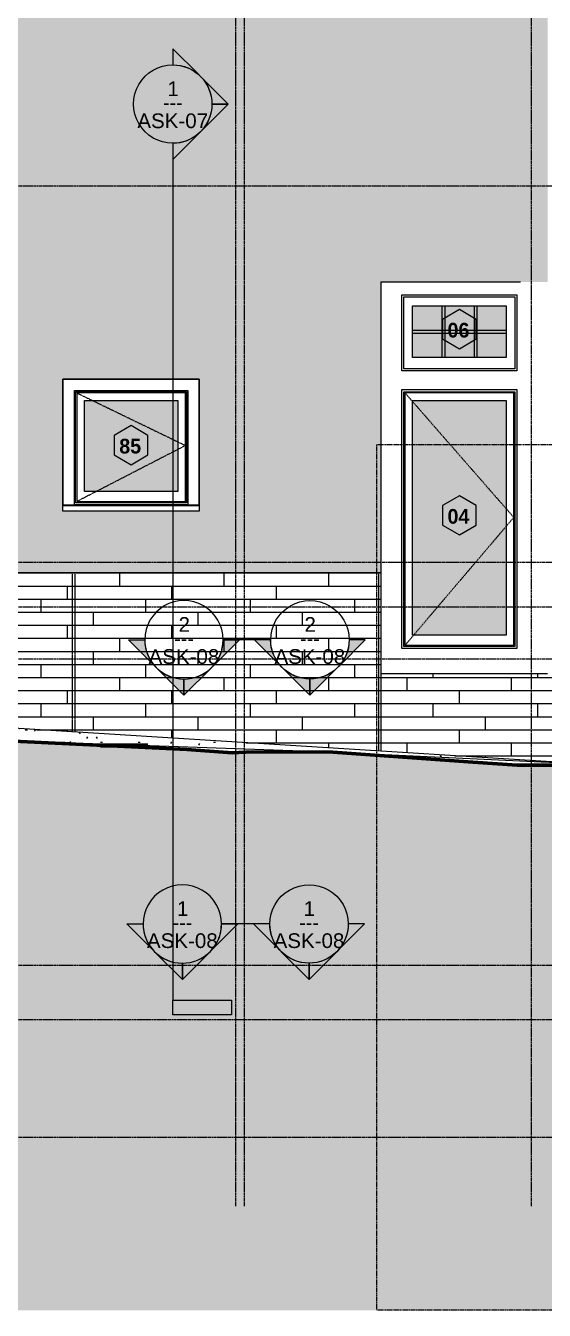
# Model space of a CAD drawing. Header units: inches. Extents: x 1763 to 3276, y -226 to 478.
# Drawn here: x 2557.6 to 2716.3, y -196.9 to 196.4 of the extents above; entities that cross this region are included whole.
import ezdxf

# ---------------------------------------------------------------- set-up
doc = ezdxf.new("R2010")
doc.units = ezdxf.units.IN
doc.header["$MEASUREMENT"] = 0
for name, pattern in [('Aligning Line 1_8_', [0.25, 0.125, -0.125]), ('Dash 1_16_', [0.12499999999999999, 0.06249999999999999, -0.06249999999999999]), ('Grid Line 1_2_', [0.8749999999999999, 0.4999999999999999, -0.125, 0.125, -0.125])]:
    doc.linetypes.add(name, pattern=pattern)
for name, color, linetype, lineweight in [('A-DETL-1', 90, 'Dash 1_16_', 9), ('A-FLOR-LEVL-1', 51, 'Grid Line 1_2_', 9), ('A-GENM', 5, 'Continuous', 9), ('A-GLAZ', 151, 'Continuous', 18), ('A-GLAZ-1', 151, 'Continuous', 9), ('A-GLAZ-2', 151, 'Dash 1_16_', 9), ('A-GLAZ-IDEN', 152, 'Continuous', 9), ('A-WALL', 113, 'Continuous', 18), ('A-WALL-PATT-1', 111, 'Continuous', 9), ('C-TOPO', 7, 'Continuous', 9), ('C-TOPO-1', 7, 'Continuous', 60), ('C-TOPO-MAJR', 7, 'Continuous', 80), ('G-ANNO-SYMB', 111, 'Aligning Line 1_8_', 9), ('G-ANNO-SYMB-1', 111, 'Continuous', 9), ('I-WALL', 2, 'Continuous', 18), ('S-FNDN', 32, 'Continuous', 18), ('S-GRID-1', 1, 'Grid Line 1_2_', 9)]:
    doc.layers.add(name, color=color, linetype=linetype, lineweight=lineweight)
doc.styles.add('Arial_1', font='arial.ttf', dxfattribs={"height": 4.499999999999996})
doc.styles.add('Century Gothic', font='ufonts.com_century-gothic.ttf', dxfattribs={"height": 4.499999999999996})
doc.styles.add('Century Gothic_B', font='GOTHICB.TTF', dxfattribs={"height": 4.499999999999996})
pattern_1 = [(0, (2999.03, 0), (15.36, 3.84), [0.634, -10.886, 0.634, -10.886, -61.44]), (0, (2999.03, 0), (15.36, 3.84), [-23.04, 0.634, -22.406, 0.634, -10.886, -26.88]), (0, (2999.03, 0), (15.36, 3.84), [-57.6, 0.634, -7.046, 0.634, -18.566]), (120, (3004.79, 1.92), (-11.00553755053224, 11.38215020212898), [0.6339999999999999, -10.886, 0.6339999999999999, -10.886, -61.43999999999999]), (120, (3004.79, 1.92), (-11.00553755053224, 11.38215020212898), [-23.04, 0.6339999999999999, -22.406, 0.6339999999999999, -10.886, -26.88]), (120, (3004.79, 1.92), (-11.00553755053224, 11.38215020212898), [-57.59999999999999, 0.6339999999999999, -7.045999999999999, 0.6339999999999999, -18.566]), (240, (3006.71, 9.6), (-4.354462449467752, -15.22215020212898), [0.634, -10.886, 0.634, -10.886, -61.44]), (240, (3006.71, 9.6), (-4.354462449467752, -15.22215020212898), [-23.04, 0.634, -22.406, 0.634, -10.886, -26.88]), (240, (3006.71, 9.6), (-4.354462449467752, -15.22215020212898), [-57.6, 0.634, -7.046, 0.634, -18.566])]

# ---------------------------------------------------------------- blocks, each defined once
blk = doc.blocks.new('Window-Picture-Andersen-A_Series - 35-1_4_ x 23-1_4_-2037852-BUILDING ELEVATION - EAST _CC_')
at = {"layer": 'A-GLAZ'}
blk.add_hatch(color=256, dxfattribs=at).paths.add_polyline_path([(2692.156555890514, 94.80078125000017), (2704.649183847678, 94.80078125000017), (2704.649183847678, 110.6250000000019), (2676.024183847679, 110.6250000000019), (2676.024183847679, 94.80078125000017)], flags=0)
at = {"layer": 'A-GENM'}
for p, q in [((2684.982517181013, 110.6250000000023), (2684.982517181013, 94.80078125000233)), ((2685.857517181013, 110.6250000000023), (2685.857517181013, 94.80078125000233)), ((2694.815850514345, 110.6250000000023), (2694.815850514345, 94.80078125000233)), ((2695.690850514345, 110.6250000000023), (2695.690850514345, 94.80078125000233)), ((2676.024183847678, 103.150390625002), (2704.649183847679, 103.150390625002)), ((2676.024183847678, 102.275390625002), (2704.649183847679, 102.275390625002))]:
    blk.add_line(p, q, dxfattribs=at)
at = {"layer": 'A-GLAZ-1'}
for p, q in [((2673.33668384768, 113.312500000002), (2707.336683847679, 113.312500000002)), ((2673.33668384768, 91.3125000000006), (2673.33668384768, 113.312500000002)), ((2676.02418384768, 94.80078125000026), (2676.02418384768, 110.6250000000019)), ((2676.02418384768, 110.6250000000019), (2704.649183847679, 110.6250000000019)), ((2704.649183847679, 110.6250000000019), (2704.649183847679, 94.80078125000026)), ((2707.336683847679, 113.312500000002), (2707.336683847679, 91.3125000000006)), ((2704.649183847679, 94.80078125000026), (2676.02418384768, 94.80078125000026)), ((2707.336683847679, 91.3125000000006), (2673.33668384768, 91.3125000000006))]:
    blk.add_line(p, q, dxfattribs=at)
blk = doc.blocks.new('Window-Casement-Andersen-A_Series - 2_11 1_4_x6_-7 1_4_-2095619-BUILDING ELEVATION - EAST _CC_')
at = {"layer": 'A-GLAZ'}
blk.add_hatch(color=256, dxfattribs=at).paths.add_polyline_path([(2692.156555890514, 9.800781250000217), (2704.649183847679, 9.800781250000217), (2704.649183847679, 81.62500000000132), (2676.024183847679, 81.62500000000132), (2676.024183847679, 9.800781250000217)], flags=0)
at = {"layer": 'A-GLAZ-1'}
for p, q in [((2673.33668384768, 6.312500000000544), (2673.33668384768, 84.31250000000135)), ((2673.33668384768, 84.31250000000135), (2707.336683847679, 84.31250000000135)), ((2673.68043384768, 83.95460208622357), (2673.68043384768, 6.669397913778337)), ((2706.978785933902, 83.95460208622357), (2673.68043384768, 83.95460208622357)), ((2706.978785933902, 6.669397913778337), (2706.978785933902, 83.95460208622357)), ((2707.336683847679, 84.31250000000135), (2707.336683847679, 6.312500000000554)), ((2676.02418384768, 9.80078125000026), (2676.02418384768, 81.62500000000128)), ((2676.02418384768, 81.62500000000128), (2704.64918384768, 81.62500000000128)), ((2704.64918384768, 81.62500000000128), (2704.64918384768, 9.80078125000026)), ((2704.64918384768, 9.80078125000026), (2676.02418384768, 9.80078125000026)), ((2707.336683847679, 6.312500000000554), (2673.33668384768, 6.312500000000554)), ((2673.68043384768, 6.669397913778337), (2706.978785933902, 6.669397913778337))]:
    blk.add_line(p, q, dxfattribs=at)
at = {"layer": 'A-GLAZ-2'}
for p, q in [((2673.68043384768, 83.95460208622357), (2706.978785933902, 45.83355104311207)), ((2706.978785933902, 45.83355104311207), (2673.68043384768, 6.669397913778337))]:
    blk.add_line(p, q, dxfattribs=at)
blk = doc.blocks.new('Window-Casement-Andersen-A_Series - 35-1_4_ x 35-1_4_-2097275-BUILDING ELEVATION - EAST _CC_')
at = {"layer": 'A-GLAZ'}
blk.add_hatch(color=256, dxfattribs=at).paths.add_polyline_path([(2613.836683847672, 209.6757812500006), (2642.461683847672, 209.6757812500006), (2642.461683847672, 237.500000000002), (2613.836683847672, 237.500000000002), (2613.836683847672, 217.4381688094559)], flags=0)
at = {"layer": 'A-GLAZ-1'}
for p, q in [((2649.024183847673, 244.0625000000019), (2607.274183847673, 244.0625000000019)), ((2607.274183847673, 244.0625000000019), (2607.274183847673, 205.4301903449634)), ((2607.274183847673, 205.4301903449634), (2607.274183847673, 244.0625000000019)), ((2649.024183847673, 244.0625000000019), (2607.274183847673, 244.0625000000019)), ((2649.024183847673, 205.4301903449634), (2649.024183847673, 244.0625000000019)), ((2649.024183847673, 244.0625000000019), (2649.024183847673, 205.4301903449634)), ((2610.774183847673, 205.5625000000016), (2610.774183847673, 240.5625000000019)), ((2610.774183847673, 240.5625000000019), (2645.524183847673, 240.5625000000019)), ((2610.774183847673, 240.5625000000018), (2645.524183847673, 240.5625000000018)), ((2610.774183847673, 205.4301903449634), (2610.774183847673, 240.5625000000018)), ((2611.149183847673, 206.1875000000007), (2611.149183847673, 240.1875000000019)), ((2611.149183847673, 240.1875000000019), (2645.149183847673, 240.1875000000019)), ((2645.149183847673, 240.1875000000019), (2645.149183847673, 206.1875000000007)), ((2645.524183847673, 240.5625000000019), (2645.524183847673, 205.5625000000016)), ((2645.524183847673, 240.5625000000018), (2645.524183847673, 205.4301903449634)), ((2611.492933847673, 239.8296020862241), (2611.492933847673, 206.5443979137786)), ((2644.791285933895, 239.8296020862241), (2611.492933847673, 239.8296020862241)), ((2613.836683847673, 209.6757812500005), (2613.836683847673, 237.5000000000018)), ((2613.836683847673, 237.5000000000018), (2642.461683847673, 237.5000000000018)), ((2642.461683847673, 237.5000000000018), (2642.461683847673, 209.6757812500005)), ((2644.791285933895, 206.5443979137786), (2644.791285933895, 239.8296020862241)), ((2642.461683847673, 209.6757812500005), (2613.836683847673, 209.6757812500005)), ((2607.274183847673, 205.3750000000016), (2607.274183847673, 205.4301903449634)), ((2610.774183847673, 205.4301903449634), (2607.274183847673, 205.4301903449634)), ((2607.274183847673, 203.6250000000003), (2607.274183847673, 205.3750000000016)), ((2607.274183847673, 205.3750000000016), (2649.024183847673, 205.3750000000016)), ((2645.524183847673, 205.5625000000016), (2610.774183847673, 205.5625000000016)), ((2645.149183847673, 206.1875000000007), (2611.149183847673, 206.1875000000007)), ((2611.492933847673, 206.5443979137786), (2644.791285933895, 206.5443979137786)), ((2649.024183847673, 205.4301903449634), (2645.524183847673, 205.4301903449634)), ((2649.024183847673, 205.4301903449634), (2649.024183847673, 205.3750000000016)), ((2649.024183847673, 205.3750000000016), (2649.024183847673, 203.6250000000003)), ((2649.024183847673, 203.6250000000003), (2607.274183847673, 203.6250000000003))]:
    blk.add_line(p, q, dxfattribs=at)
at = {"layer": 'A-GLAZ-2'}
for p, q in [((2611.492933847673, 239.8296020862241), (2644.791285933895, 223.7085510431125)), ((2644.791285933895, 223.7085510431125), (2611.492933847673, 206.5443979137786))]:
    blk.add_line(p, q, dxfattribs=at)
blk = doc.blocks.new('Window Tag - ONE-1713238-BUILDING ELEVATION - EAST _CC_')
at = {"layer": 'A-GLAZ-IDEN'}
for p, q in [((2690.336683847677, 52.46875000000033), (2685.194817430137, 49.44099624419912)), ((2695.472424729822, 49.44339307838948), (2690.336683847677, 52.46875000000033)), ((2685.194817430137, 49.44099624419912), (2685.194817430137, 43.49771534565968)), ((2695.472424729822, 43.47383205026841), (2695.472424729822, 49.44339307838949)), ((2685.194817430137, 43.49771534565968), (2690.336683847677, 40.46875000000031)), ((2690.336683847677, 40.46875000000031), (2695.472424729822, 43.47383205026841))]:
    blk.add_line(p, q, dxfattribs=at)
blk = doc.blocks.new('Section - 3_32_ x 3_8_-54337-BUILDING ELEVATION - EAST _CC_')
at = {"layer": 'G-ANNO-SYMB-1'}
blk.add_hatch(color=256, dxfattribs=at).paths.add_polyline_path([(2620.585713123314, -101.9350677298858), (2602.585713123314, -101.9350677298856), (2602.585713123314, -106.4350677298856), (2620.585713123314, -106.4350677298858)], flags=0)
for p, q in [((2602.585713123314, -106.4350677298856), (2602.585713123314, -101.9350677298856)), ((2602.585713123314, -101.9350677298856), (2620.585713123314, -101.9350677298858)), ((2620.585713123314, -101.9350677298858), (2620.585713123314, -106.4350677298858)), ((2620.585713123314, -106.4350677298858), (2602.585713123314, -106.4350677298856))]:
    blk.add_line(p, q, dxfattribs=at)
blk = doc.blocks.new('Section - Section Head - Filled-22785-BUILDING ELEVATION - EAST _CC_')
at = {"layer": 'G-ANNO-SYMB-1'}
h = blk.add_hatch(color=256, dxfattribs=at)
edge = h.paths.add_edge_path(flags=0)
edge.add_arc((2800.798738118733, 396.3759802906872), 12.01561779548169, 89.99999999999972, 132.0783950246236, ccw=False)
edge.add_line((2800.798738118733, 408.391598086169), (2800.798738118733, 413.3465430391643))
edge.add_line((2800.798738118733, 413.3465430391643), (2792.746510440414, 405.2943153608459))
h = blk.add_hatch(color=256, dxfattribs=at)
edge = h.paths.add_edge_path(flags=0)
edge.add_line((2792.313456744494, 404.8612616649257), (2783.828175370255, 396.3759802906872))
edge.add_line((2783.828175370255, 396.3759802906872), (2788.798738118733, 396.3759802906872))
edge.add_arc((2800.798738118733, 396.3759802906871), 12.0000000000001, 135.0000000000003, 180.0000000000001, ccw=False)
h = blk.add_hatch(color=256, dxfattribs=at)
edge = h.paths.add_edge_path(flags=0)
edge.add_arc((2800.798738118733, 396.3759802906872), 11.99999999999994, 180.0000000000001, 224.9999999999998, ccw=False)
edge.add_line((2788.798738118733, 396.3759802906872), (2783.828175370255, 396.3759802906872))
edge.add_line((2783.828175370255, 396.3759802906872), (2792.313456744494, 387.8906989164486))
h = blk.add_hatch(color=256, dxfattribs=at)
edge = h.paths.add_edge_path(flags=0)
edge.add_line((2792.746510440414, 387.4576452205285), (2800.798738118733, 379.4054175422099))
edge.add_line((2800.798738118733, 379.4054175422099), (2800.798738118733, 384.3603624952053))
edge.add_arc((2800.798738118733, 396.3759802906871), 12.01561779548195, 227.9216049753763, 270, ccw=False)
for p, q in [((2792.746510440414, 405.2943153608459), (2800.798738118733, 413.3465430391643)), ((2800.798738118733, 413.3465430391643), (2800.798738118733, 408.391598086169)), ((2783.828175370255, 396.3759802906872), (2792.313456744494, 404.8612616649257)), ((2788.798738118733, 396.3759802906872), (2783.828175370255, 396.3759802906872)), ((2792.313456744494, 387.8906989164486), (2783.828175370255, 396.3759802906872)), ((2783.828175370255, 396.3759802906872), (2788.798738118733, 396.3759802906872)), ((2800.798738118733, 379.4054175422099), (2792.746510440414, 387.4576452205285)), ((2800.798738118733, 384.3603624952053), (2800.798738118733, 379.4054175422099))]:
    blk.add_line(p, q, dxfattribs=at)
for centre, radius, start, end in [((2800.798738118733, 396.391598086169), 11.99999999999994, 89.99999999999973, 269.9999999999994), ((2800.798738118733, 396.3759802906872), 12.01561779548169, 89.99999999999933, 132.0783950246232), ((2800.798738118733, 396.391598086169), 12, 269.9999999999996, 90), ((2800.798738118733, 396.3759802906871), 12.0000000000001, 134.9999999999999, 179.9999999999997), ((2800.798738118733, 396.3759802906872), 11.99999999999994, 179.9999999999997, 224.9999999999995), ((2800.798738118733, 396.3759802906871), 12.01561779548195, 227.9216049753759, 269.9999999999996)]:
    blk.add_arc(centre, radius, start, end, dxfattribs=at)

msp = doc.modelspace()

# ---------------------------------------------------------------- hatches: boundary and pattern name
at = {"layer": 'A-WALL-PATT-1'}
h = msp.add_hatch(dxfattribs=at)
h.set_pattern_fill('FP_5', color=256, style=0, pattern_type=2)
h.set_pattern_definition([(90, (2713.587, 32), (-51.125, 3.130503380320422e-15), [24, 0, 0, 0]), (90, (2719.087, 32), (-51.125, 3.130503380320422e-15), [24, 0, 0, 0]), (90, (2719.462, 32), (-51.125, 3.130503380320422e-15), [24, 0, 0, 0]), (90, (2722.962, 32), (-51.125, 3.130503380320422e-15), [24, 0, 0, 0]), (90, (2723.337, 32), (-51.125, 3.130503380320422e-15), [24, 0, 0, 0]), (90, (2728.837, 32), (-51.125, 3.130503380320422e-15), [24, 0, 0, 0]), (90, (2729.212, 32), (-51.125, 3.130503380320422e-15), [24, 0, 0, 0]), (90, (2740.587, 32), (-51.125, 3.130503380320422e-15), [24, 0, 0, 0]), (90, (2740.962, 32), (-51.125, 3.130503380320422e-15), [24, 0, 0, 0]), (90, (2744.462, 32), (-51.125, 3.130503380320422e-15), [24, 0, 0, 0]), (90, (2744.837, 32), (-51.125, 3.130503380320422e-15), [24, 0, 0, 0]), (90, (2748.337, 32), (-51.125, 3.130503380320422e-15), [24, 0, 0, 0]), (90, (2748.712, 32), (-51.125, 3.130503380320422e-15), [24, 0, 0, 0]), (90, (2754.587, 32), (-51.125, 3.130503380320422e-15), [24, 0, 0, 0]), (90, (2754.962, 32), (-51.125, 3.130503380320422e-15), [24, 0, 0, 0]), (90, (2760.462, 32), (-51.125, 3.130503380320422e-15), [24, 0, 0, 0]), (90, (2760.837, 32), (-51.125, 3.130503380320422e-15), [24, 0, 0, 0]), (90, (2764.337, 32), (-51.125, 3.130503380320422e-15), [24, 0, 0, 0]), (90, (2734.712, 32), (-51.125, 3.130503380320422e-15), [24, 0, 0, 0]), (90, (2735.087, 32), (-51.125, 3.130503380320422e-15), [24, 0, 0, 0])])
h.paths.add_polyline_path([(2238.565248313736, 28.99999999999647), (2666.33668384768, 28.99999999999988), (2666.33668384768, 117.9375000000014), (2717.336683847679, 117.9375000000014), (2717.336683847679, 265.8943286514703), (2017.086683847679, 265.8943286514703), (2017.086683847679, 134.6249999999999), (2210.33668384768, 134.6249999999999), (2210.33668384768, 28.99999999999656), (2238.113598458968, 28.99999999999647)], flags=0)
h.paths.add_polyline_path([(2568.961683847672, 47.75000000000099), (2568.961683847672, 88.18750000000138), (2610.711683847672, 88.18750000000138), (2610.711683847672, 47.75000000000099), (2601.347964404205, 47.75000000000099)], flags=0)
h.paths.add_polyline_path([(2568.961683847672, 203.6250000000015), (2568.961683847671, 244.0625000000021), (2687.461683847671, 244.0625000000021), (2687.461683847671, 203.6250000000018), (2583.186246106943, 203.6250000000018)], flags=0)
h.paths.add_polyline_path([(2316.961683847664, 203.6250000000018), (2275.211683847664, 203.6250000000018), (2275.211683847664, 244.0625000000022), (2316.961683847664, 244.0625000000021), (2316.961683847664, 205.3750000000018)], flags=0)
h.paths.add_polyline_path([(2516.211683847668, 203.6250000000018), (2474.461683847668, 203.6250000000018), (2474.461683847669, 244.0625000000021), (2516.211683847668, 244.0625000000021), (2516.211683847668, 205.3750000000018)], flags=0)
h = msp.add_hatch(dxfattribs=at)
h.set_pattern_fill('FP_2', color=256, style=0, pattern_type=2)
h.set_pattern_definition([(0, (2666.337, -107.2), (0, 4), []), (90, (2666.337, -107.2), (-7.999999999999999, 8), [4, -28]), (90, (2682.337, -103.2), (-7.999999999999999, 8), [4, -28])])
h.paths.add_polyline_path([(2666.33668384768, -25.77966853794279), (2666.33668384768, 28.99999999999988), (2469.336683847679, 28.99999999999988), (2469.336683847679, -13.47567522921221), (2652.174247369154, -24.89512780866826)], flags=0)
h = msp.add_hatch(dxfattribs=at)
h.set_pattern_fill('FP_9', color=256, style=0, pattern_type=2)
h.set_pattern_definition([(0, (2978.337, -107.2), (0, 4), []), (90, (2978.337, -107.2), (-7.999999999999999, 8), [4, -28]), (90, (2994.337, -103.2), (-7.999999999999999, 8), [4, -28])])
h.paths.add_polyline_path([(2978.33668384768, -55.43960288925333), (2978.33668384768, -2.000000000000142), (2666.33668384768, -2.000000000000142), (2666.33668384768, -25.77966853794194), (2725.930673369618, -29.50171954463488), (2736.86579284098, -30.00000000000008), (2739.835693359373, -30.00000000000008), (2743.178100585936, -30.21793842315682), (2752.19415290403, -31.14205292765723), (2906.33668384768, -40.76930505619301), (2976.801052841968, -55.12671171959405)], flags=0)
h = msp.add_hatch(dxfattribs=at)
h.set_pattern_fill('FP_1', color=256, style=0, pattern_type=2)
h.set_pattern_definition(pattern_1)
h.paths.add_polyline_path([(2666.33668384768, -26.72108854814936), (2666.33668384768, -25.77966853794279), (2469.336683847679, -13.47567522921221), (2469.336683847679, -19.42741868327135), (2540.489501953123, -22.05664014816292), (2652.166798885114, -26.05992742514328), (2661.858307447009, -26.51212930972687)], flags=0)
h = msp.add_hatch(dxfattribs=at)
h.set_pattern_fill('FP_1', color=256, style=0, pattern_type=2)
h.set_pattern_definition(pattern_1)
h.paths.add_polyline_path([(2978.33668384768, -56.38969769575709), (2978.33668384768, -55.43960288925333), (2906.33668384768, -40.76930505619301), (2752.635801284175, -31.18732037504793), (2778.396418800001, -32.89206046231384), (2788.039220074168, -33.88040994226795), (2896.300415039061, -42.00000000000016), (2902.305358886718, -43.24952602386491), (2970.391662597655, -54.00000000000008), (2977.417053222655, -56.16762542724626)], flags=0)
h.paths.add_polyline_path([(2725.930673369618, -29.50171954463488), (2666.33668384768, -25.77966853794194), (2666.33668384768, -26.72108854814936), (2715.336730957029, -29.00741100311287)], flags=0)
at = {"layer": 'C-TOPO'}
msp.add_hatch(color=256, dxfattribs=at).paths.add_polyline_path([(2990.65972167934, -196.9427199844289), (3146.199513322058, -196.9427199844289), (3146.199513322058, -141.378799609185), (3126.151763119818, -125.8800753741579), (3061.438540528136, -80.03517104778753), (3061.438476562499, -80.0350722672169), (3055.200622558592, -75.81841278076179), (3034.251890337646, -71.42932898927243), (3018.134230292241, -66.00000337676944), (2994.355695364774, -72.78558220846473), (2985.80574850509, -70.34274024855513), (2980.101375006159, -69.02831476155329), (2925.335658787874, -52.556403778216), (2917.05900250273, -51.74046622540734), (2917.05885514997, -51.74043281640007), (2874.097995905204, -42.00000000000016), (2860.858246985037, -42.00000000000016), (2853.01923015024, -40.54059997406974), (2778.396074295519, -32.89203766433496), (2742.086824283476, -30.48923143477282), (2738.096766827232, -30.08026867444795), (2736.609741210936, -30.00000000000008), (2708.076918171175, -30.00000000000008), (2694.484981730375, -29.06566131384153), (2651.629515731794, -26.02176581060356), (2627.029082121012, -26.00000000000014), (2620.775101968051, -26.21189202666457), (2606.860881902949, -25.27970713506917), (2539.746747447075, -22.02057414560539), (2515.029082121013, -22.00000000000011), (2503.882909687211, -21.64474952653796), (2496.321494664691, -21.29248327680423), (2445.23197761852, -18.45762035308882), (2436.962995483277, -18.15183342333711), (2434.093333293808, -18.00000000000008), (2397.445541264593, -18.00000000000008), (2392.443251167377, -17.96846293037956), (2383.407344837063, -17.32047304467366), (2347.083908242539, -12.74599264235658), (2293.439645803562, -6.000000000000084), (2249.140191595539, -6.000000000000084), (2238.113598458968, -4.827413026686542), (2191.9431259814, -8.526512829121201e-14), (2183.479584026444, -8.526512829121201e-14), (2173.907234086677, 1.110638314601999), (2139.272696614192, 5.999999999999914), (2135.716232472292, 5.999999999999914), (2124.694543186691, 6.833282344479641), (2107.246101055909, 7.145755097406918), (2050.231085879007, 5.999999999999999), (2042.59088749976, 6.659025946584022), (1983.849542297303, 11.01500990481293), (1983.849542297303, -196.9427199844289), (2988.193833330565, -196.9427199844289)], flags=0)

# ---------------------------------------------------------------- linework, layer by layer
at = {"layer": 'A-DETL-1'}
for p, q in [((2571.836683847686, 28.99999999999689), (2571.836683847686, -19.92434177300143)), ((2572.586683847686, 28.99999999999689), (2572.586683847686, -19.97118438712096)), ((2665.586683847681, 28.99999999999999), (2665.586683847681, -25.77966853794186)), ((2666.336683847681, -2.000000000000973), (2666.336683847681, -25.82651115206136))]:
    msp.add_line(p, q, dxfattribs=at)
at = {"layer": 'A-FLOR-LEVL-1'}
for p, q in [((3275.525781780968, 147.2499999998854), (1774.877759588065, 147.2499999998956)), ((3275.525781780968, 32), (1774.877759588063, 32)), ((3275.525781780968, 18.37499999999999), (1774.877759588063, 18.37499999999999)), ((3275.525781780968, 2.374999999999998), (1774.877759588063, 2.374999999999998)), ((3275.525781780968, -91.3749999999497), (1774.877759588063, -91.3749999999497)), ((3275.525781780968, -108), (1774.877759588063, -108)), ((3275.525781780968, -144), (1774.877759588063, -144))]:
    msp.add_line(p, q, dxfattribs=at)
at = {"layer": 'A-WALL'}
for p, q in [((2666.336683847681, 117.9375000000014), (2666.336683847681, -2.000000000000994)), ((2672.711683847679, 90.68750000000169), (2672.711683847679, 113.937500000002)), ((2672.71168384768, 113.937500000002), (2707.96168384768, 113.937500000002)), ((2707.961683847679, 113.937500000002), (2707.961683847679, 90.6875000000017)), ((2707.96168384768, 90.68750000000169), (2672.71168384768, 90.68750000000169)), ((2672.71168384768, 5.687500000001256), (2672.71168384768, 84.93750000000132)), ((2672.71168384768, 84.93750000000132), (2707.96168384768, 84.93750000000132)), ((2707.96168384768, 84.93750000000131), (2707.96168384768, 5.687500000001264)), ((2707.96168384768, 5.687500000001261), (2672.71168384768, 5.687500000001261)), ((2666.336683847681, -2.000000000000994), (2717.33668384768, -2.000000000000994))]:
    msp.add_line(p, q, dxfattribs=at)
at = {"layer": 'C-TOPO'}
for p, q in [((2606.861389160155, -25.27972698211687), (2539.746826171873, -22.02057409286507)), ((2540.489501953123, -22.05664014816292), (2650.903564453124, -26.0000009536744)), ((2540.489501953123, -22.05664014816292), (2650.903564453124, -26.0000009536744)), ((2540.489501953123, -22.05664014816292), (2650.903564453124, -26.0000009536744)), ((2606.861389160155, -25.27972698211687), (2620.77520751953, -26.21188259124764)), ((2621.69366455078, -26.0000009536744), (2606.861389160155, -25.27972698211687)), ((2621.69366455078, -26.0000009536744), (2619.916800489409, -25.91371453839485)), ((2620.77520751953, -26.21188259124764), (2627.028991699217, -26.0000009536744)), ((2622.010796909782, -26.00062452499148), (2621.69366455078, -26.0000009536744)), ((2621.69366455078, -26.0000009536744), (2627.028991699217, -26.0000009536744)), ((2621.69366455078, -26.0000009536744), (2622.014060573805, -26.0000009536744)), ((2621.69366455078, -26.0000009536744), (2622.332823135323, -26.0000009536744)), ((2651.629394531249, -26.02176475524919), (2627.028991699217, -26.0000009536744)), ((2627.028991699217, -26.0000009536744), (2651.32305908203, -26.0000009536744)), ((2627.028991699217, -26.0000009536744), (2650.903564453124, -26.0000009536744)), ((2651.629394531249, -26.02175990511043), (2651.32305908203, -26.0000009536744)), ((2651.32305908203, -26.0000009536744), (2651.629394531249, -26.02175990511043)), ((2651.32305908203, -26.0000009536744), (2651.629394531249, -26.02175990511043)), ((2694.48468017578, -29.06563854217537), (2651.629394531249, -26.02176475524919)), ((2651.669889406176, -26.02464073328701), (2651.629394531249, -26.02176475524919)), ((2652.166798885114, -26.05992742514337), (2715.33673095703, -29.00741100311296)), ((2652.166798885114, -26.05992742514337), (2715.33673095703, -29.00741100311296)), ((2652.166798885114, -26.05992742514337), (2715.33673095703, -29.00741100311296)), ((2694.48468017578, -29.06563854217537), (2708.07696533203, -30.00000000000008)), ((2700.187953765934, -29.47072460514104), (2694.48468017578, -29.06563854217537)), ((2707.887396024457, -30.00000000000008), (2708.07696533203, -30.00000000000008)), ((2708.07696533203, -30.00000000000008), (2713.955566406249, -30.00000000000008)), ((2736.865722656249, -30.00000000000008), (2713.955566406249, -30.00000000000008)), ((2736.609741210936, -30.00000000000008), (2715.33673095703, -29.00741100311296)), ((2736.609741210936, -30.00000000000008), (2715.33673095703, -29.00741100311296)), ((2715.33673095703, -29.00741100311296), (2736.609741210936, -30.00000000000008))]:
    msp.add_line(p, q, dxfattribs=at)
at = {"layer": 'C-TOPO-1'}
for p, q in [((2539.746747447076, -22.02057414560525), (2606.86088190295, -25.27970713506917)), ((2606.86088190295, -25.27970713506917), (2620.775101968052, -26.21189202666044)), ((2620.775101968052, -26.21189202666044), (2627.029082121013, -25.99999999999999)), ((2627.029082121013, -25.99999999999999), (2651.629515731795, -26.0217658106035)), ((2651.629515731795, -26.0217658106035), (2694.484981730376, -29.06566131384119)), ((2694.484981730376, -29.06566131384119), (2708.076918171176, -30)), ((2708.076918171176, -30), (2713.955379646977, -30)), ((2713.955379646977, -30), (2736.86579284098, -30))]:
    msp.add_line(p, q, dxfattribs=at)
at = {"layer": 'C-TOPO-MAJR'}
msp.add_line((2594.903521770806, -24.00000000000008), (2580.508340596771, -24.00000000000008), dxfattribs=at)
at = {"layer": 'G-ANNO-SYMB'}
for p, q in [((2664.964881304759, 68.08485192620259), (2664.964881304759, -196.8990835732361)), ((3146.199513322059, 68.08485192620259), (2664.964881304759, 68.08485192620259)), ((3146.199513322059, -196.8990835732361), (2664.964881304759, -196.8990835732361))]:
    msp.add_line(p, q, dxfattribs=at)
at = {"layer": 'G-ANNO-SYMB-1'}
for p, q in [((2602.585713123315, 160.3677650366383), (2602.585713123315, -101.9350677298857)), ((2632.56844238344, 8.346154229669697), (2618.018125822287, 8.346154229669672)), ((2632.302631909624, -78.65384577033035), (2617.526336244566, -78.65384577033036))]:
    msp.add_line(p, q, dxfattribs=at)
at = {"layer": 'I-WALL'}
for p, q in [((2666.336683847681, 117.9375000000014), (2709.08668384768, 117.9375000000014)), ((2568.961683847673, 49.55510218147253), (2568.961683847673, 88.18750000000132)), ((2568.961683847673, 88.18750000000132), (2610.711683847673, 88.18750000000132)), ((2610.711683847673, 88.18750000000132), (2610.711683847673, 49.55510218147253)), ((2210.336683847681, 28.99999999999647), (2666.336683847681, 28.99999999999647))]:
    msp.add_line(p, q, dxfattribs=at)
at = {"layer": 'S-FNDN'}
msp.add_line((2725.930826333059, -29.50172909824473), (2469.33668384768, -13.47567522921208), dxfattribs=at)
at = {"layer": 'S-GRID-1'}
for p, q in [((2621.899183847886, -165.07357144496), (2621.899183847886, 454.1448510893824)), ((2624.586683847819, -165.07357144496), (2624.586683847819, 454.1448510893824)), ((2712.46168384768, -165.07357144496), (2712.46168384768, 454.1448510893824))]:
    msp.add_line(p, q, dxfattribs=at)

# ---------------------------------------------------------------- block references
at = {"layer": 'A-GLAZ'}
for name, p in [('Window-Picture-Andersen-A_Series - 35-1_4_ x 23-1_4_-2037852-BUILDING ELEVATION - EAST _CC_', (0, 0)), ('Window-Casement-Andersen-A_Series - 35-1_4_ x 35-1_4_-2097275-BUILDING ELEVATION - EAST _CC_', (-38.31249999999977, -155.8750000000006)), ('Window-Casement-Andersen-A_Series - 2_11 1_4_x6_-7 1_4_-2095619-BUILDING ELEVATION - EAST _CC_', (0, 0))]:
    msp.add_blockref(name, p, dxfattribs=at)
at = {"layer": 'A-GLAZ-IDEN'}
for p in [(0, 57.00000000000023), (-100.5000000000061, 21.49999999999981), (0, 0)]:
    msp.add_blockref('Window Tag - ONE-1713238-BUILDING ELEVATION - EAST _CC_', p, dxfattribs=at)
at = {"layer": 'G-ANNO-SYMB-1', "extrusion": (0, 0, -1)}
msp.add_blockref('Section - Section Head - Filled-22785-BUILDING ELEVATION - EAST _CC_', (-5403.384451242042, -224.0082152540849), dxfattribs=at)
at = {"layer": 'G-ANNO-SYMB-1'}
for p, rotation in [((3002.39410611297, -2792.452583889064), 89.99999999999994), ((3001.902316535246, -2879.452583889064), 89.9999999999999)]:
    msp.add_blockref('Section - Section Head - Filled-22785-BUILDING ELEVATION - EAST _CC_', p, dxfattribs=dict(at, rotation=rotation))
at = {"layer": 'G-ANNO-SYMB-1', "extrusion": (0, 0, -1)}
for p, rotation in [((-2248.19246209272, -2792.452583889059), 90.00000000000064), ((-2247.926651618903, -2879.452583889059), 90.00000000000065)]:
    msp.add_blockref('Section - Section Head - Filled-22785-BUILDING ELEVATION - EAST _CC_', p, dxfattribs=dict(at, rotation=rotation))
at = {"layer": 'G-ANNO-SYMB-1'}
msp.add_blockref('Section - 3_32_ x 3_8_-54337-BUILDING ELEVATION - EAST _CC_', (0, 0), dxfattribs=at)

# ---------------------------------------------------------------- texts
at = {"layer": 'A-GLAZ-IDEN', "char_height": 4.499999999999996, "width": 8.78699999999999, "attachment_point": 1, "style": 'Century Gothic_B'}
for s, insert in [('06', (2686.69928997994, 105.3943715684598)), ('85', (2586.199289979933, 69.89437156845943)), ('04', (2686.699289979939, 48.39437156845961))]:
    msp.add_mtext(s, dxfattribs=dict(at, insert=insert))
at = {"layer": 'G-ANNO-SYMB-1', "char_height": 4.499999999999996, "attachment_point": 1}
for s, insert, width, style in [('1', (2600.925224885435, 179.3220832667221), 4.241999999999996, 'Arial_1'), ('ASK-07', (2591.740972916932, 169.5039611720557), 26.51249999999997, 'Arial_1'), ('---', (2599.599569342077, 175.0687368100292), 7.726499999999994, 'Century Gothic'), ('2', (2604.357637584407, 15.3004724597537), 4.241999999999996, 'Arial_1'), ('2', (2642.907954145559, 15.30047245975358), 4.241999999999996, 'Arial_1'), ('---', (2603.031982041049, 11.04712600306079), 7.726499999999994, 'Century Gothic'), ('---', (2641.582298602202, 11.04712600306067), 7.726499999999994, 'Century Gothic'), ('ASK-08', (2595.173385615903, 5.482350365087315), 26.51249999999997, 'Arial_1'), ('ASK-08', (2633.723702177056, 5.482350365087198), 26.51249999999997, 'Arial_1'), ('1', (2603.865848006687, -71.69952754024627), 4.241999999999996, 'Arial_1'), ('1', (2642.642143671744, -71.6995275402464), 4.241999999999996, 'Arial_1'), ('---', (2602.540192463328, -75.95287399693918), 7.726499999999994, 'Century Gothic'), ('---', (2641.316488128386, -75.9528739969393), 7.726499999999994, 'Century Gothic'), ('ASK-08', (2594.681596038183, -81.51764963491264), 26.51249999999997, 'Arial_1'), ('ASK-08', (2633.45789170324, -81.51764963491277), 26.51249999999997, 'Arial_1')]:
    msp.add_mtext(s, dxfattribs=dict(at, insert=insert, width=width, style=style))

doc.saveas('drawing.dxf')
